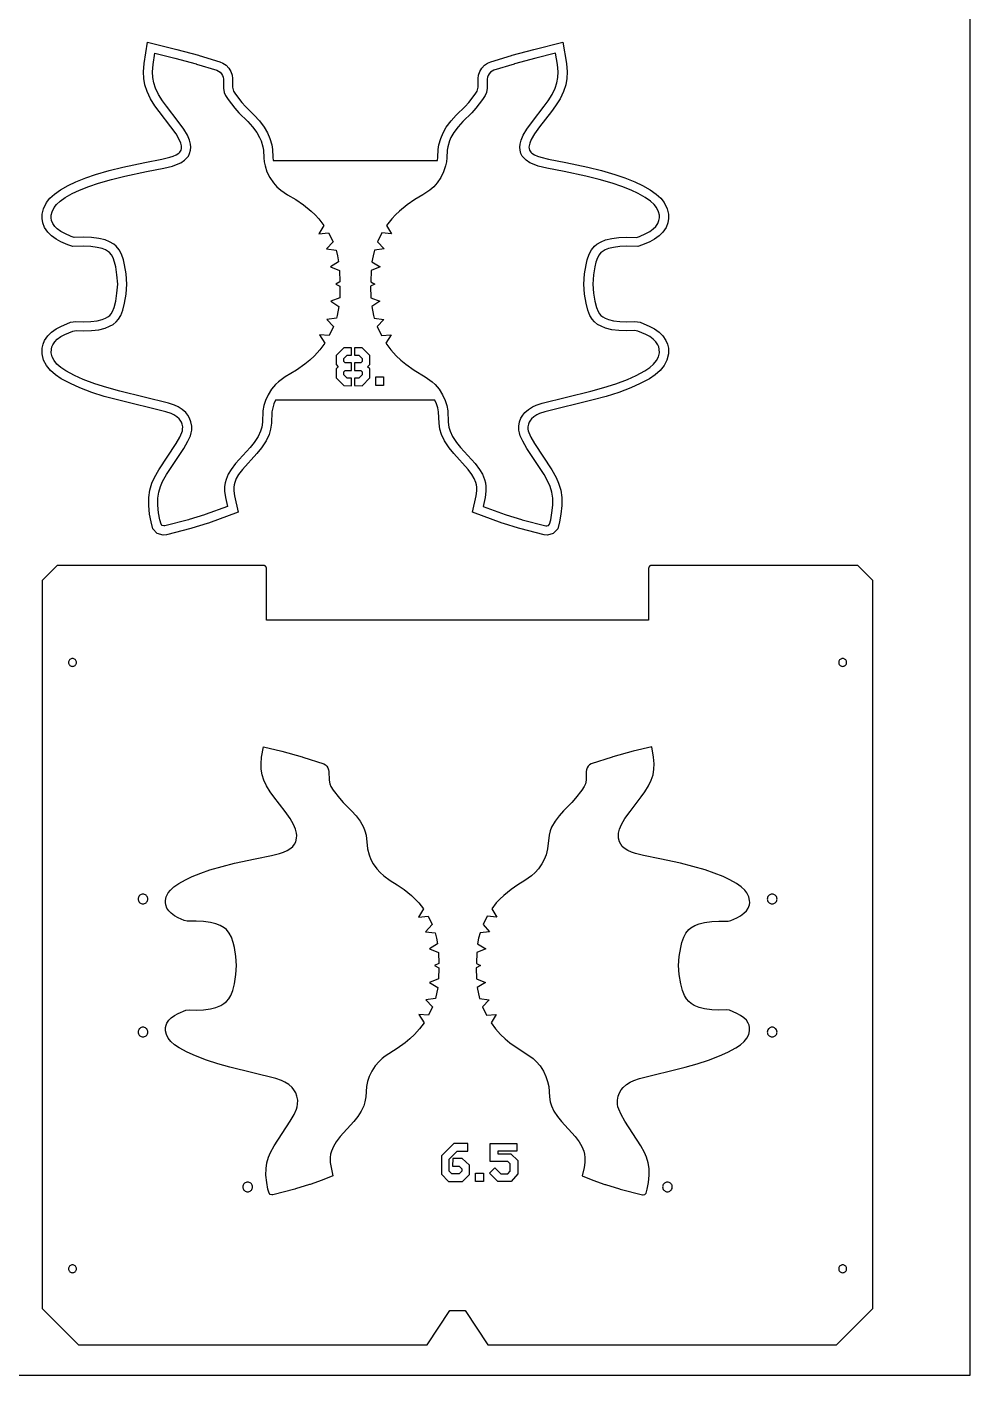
# Model space of a CAD drawing. Header units: millimetres. Extents: x 0 to 600, y 50 to 2725.
# Drawn here: x 289 to 600, y 950 to 1394.7 of the extents above; entities that cross this region are included whole.
import ezdxf

# ---------------------------------------------------------------- set-up
doc = ezdxf.new("R2010")
doc.units = ezdxf.units.MM
doc.layers.add('0.0mm', color=7, linetype='Continuous')

msp = doc.modelspace()

# ---------------------------------------------------------------- linework, layer by layer
at = {"layer": '0.0mm'}
for points in [[(0, 950), (600, 950), (600, 1800), (0, 1800), (0, 950)], [(424.38, 1350.66), (424.5, 1351.73), (424.62, 1354.27), (424.83, 1355.74), (425.45, 1357.92), (426.24, 1359.76), (427.29, 1361.57), (428.88, 1363.67), (430.59, 1365.52), (433.47, 1368.38), (434.68, 1369.78), (436.79, 1372.48), (437.42, 1373.48), (437.61, 1373.92), (437.79, 1374.79), (437.79, 1377.62), (437.92, 1378.73), (438.32, 1379.94), (438.98, 1381.05), (439.86, 1382.01), (440.92, 1382.75), (441.94, 1383.19), (448.76, 1385.29), (449.02, 1385.36), (456.1, 1387.28), (465.76, 1389.66), (466.94, 1382.66), (467.13, 1379.87), (467.03, 1377.65), (466.67, 1375.56), (465.94, 1373.32), (464.81, 1370.99), (463.35, 1368.62), (462.01, 1366.74), (458.07, 1361.7), (456.38, 1359.36), (455.32, 1357.57), (454.79, 1356.34), (454.59, 1355.5), (454.55, 1355.03), (454.59, 1354.56), (454.74, 1354.01), (454.9, 1353.67), (455.13, 1353.38), (455.46, 1353.08), (456.33, 1352.51), (457.33, 1352.05), (458.43, 1351.68), (461.03, 1351.06), (466.72, 1349.95), (473.99, 1348.37), (478.46, 1347.27), (482.91, 1345.98), (486.2, 1344.87), (489.43, 1343.57), (491.98, 1342.36), (494.49, 1340.95), (496.52, 1339.56), (498.06, 1338.15), (499.17, 1336.73), (500.14, 1334.72), (500.54, 1332.87), (500.56, 1331.46), (500.34, 1330.07), (499.76, 1328.49), (498.72, 1326.96), (497.48, 1325.75), (495.96, 1324.67), (494.42, 1323.83), (492.04, 1322.77), (490.43, 1322.26), (486.8, 1322.31), (484.47, 1322.23), (482.43, 1321.97), (480.75, 1321.54), (479.65, 1321.1), (478.69, 1320.54), (478.3, 1320.22), (477.7, 1319.49), (477.18, 1318.53), (476.65, 1317.03), (476.3, 1315.58), (475.87, 1312.85), (475.64, 1309.86), (475.87, 1306.88), (476.3, 1304.16), (476.81, 1302.16), (477.35, 1300.83), (477.8, 1300.08), (478.26, 1299.54), (478.86, 1299.06), (479.63, 1298.63), (480.75, 1298.18), (482.43, 1297.76), (484.47, 1297.49), (486.77, 1297.41), (489.46, 1297.5), (491.22, 1297.28), (494.41, 1295.9), (495.96, 1295.06), (497.48, 1293.97), (498.72, 1292.76), (499.73, 1291.27), (500.23, 1290.03), (500.51, 1288.75), (500.55, 1286.87), (500.06, 1284.78), (499.14, 1282.95), (497.83, 1281.32), (496.18, 1279.9), (494.27, 1278.64), (491.24, 1277.01), (488.16, 1275.65), (484.14, 1274.13), (480.05, 1272.82), (475.72, 1271.62), (459.76, 1267.7), (458.06, 1267.12), (457.12, 1266.68), (456.16, 1266.08), (455.35, 1265.37), (455, 1264.94), (454.63, 1264.3), (454.38, 1263.63), (454.21, 1262.73), (454.22, 1261.97), (454.31, 1261.46), (454.49, 1260.9), (455.16, 1259.41), (456.41, 1257.25), (462.11, 1248.59), (463.52, 1246.03), (464.34, 1244.13), (465.02, 1241.89), (465.38, 1239.43), (465.4, 1236.84), (465.1, 1233.95), (464.64, 1231.45), (464.06, 1229.16), (462.57, 1227.59), (460.68, 1227.03), (459.58, 1227.14), (451.5, 1229.24), (451.14, 1229.34), (446.1, 1230.91), (445.72, 1231.03), (435.94, 1234.6), (437.14, 1239.99), (437.36, 1241.7), (437.37, 1242.87), (437.26, 1243.66), (437.06, 1244.44), (436.52, 1245.76), (435.76, 1247.04), (434.48, 1248.72), (429.72, 1253.96), (428.18, 1255.85), (426.69, 1258.18), (425.74, 1260.24), (425.2, 1262), (424.9, 1263.98), (424.76, 1267.76), (424.51, 1269.05), (424.1, 1270.35), (423.55, 1271.55), (371.01, 1271.55), (370.46, 1270.35), (370.04, 1269.05), (369.8, 1267.76), (369.66, 1263.98), (369.35, 1262), (368.82, 1260.24), (367.87, 1258.18), (366.38, 1255.85), (364.84, 1253.96), (360.08, 1248.72), (358.79, 1247.04), (358.04, 1245.76), (357.5, 1244.44), (357.3, 1243.66), (357.19, 1242.87), (357.19, 1241.7), (357.42, 1239.99), (358.62, 1234.6), (348.84, 1231.03), (348.46, 1230.91), (343.42, 1229.34), (343.06, 1229.24), (334.98, 1227.14), (333.88, 1227.03), (331.98, 1227.59), (330.5, 1229.16), (329.92, 1231.45), (329.46, 1233.95), (329.16, 1236.84), (329.18, 1239.43), (329.54, 1241.89), (330.22, 1244.13), (331.04, 1246.03), (332.45, 1248.59), (338.15, 1257.25), (339.4, 1259.41), (340.07, 1260.9), (340.25, 1261.46), (340.34, 1261.97), (340.35, 1262.73), (340.18, 1263.63), (339.93, 1264.3), (339.55, 1264.94), (339.2, 1265.37), (338.4, 1266.08), (337.44, 1266.68), (336.5, 1267.12), (334.8, 1267.7), (318.83, 1271.62), (314.5, 1272.82), (310.42, 1274.13), (306.39, 1275.65), (303.32, 1277.01), (300.28, 1278.64), (298.38, 1279.9), (296.73, 1281.32), (295.42, 1282.95), (294.5, 1284.78), (294, 1286.87), (294.05, 1288.75), (294.33, 1290.03), (294.83, 1291.27), (295.84, 1292.76), (297.07, 1293.97), (298.6, 1295.06), (300.15, 1295.9), (303.34, 1297.28), (305.1, 1297.5), (307.79, 1297.41), (310.09, 1297.49), (312.13, 1297.76), (313.81, 1298.18), (314.93, 1298.63), (315.7, 1299.06), (316.3, 1299.54), (316.76, 1300.08), (317.21, 1300.83), (317.75, 1302.16), (318.26, 1304.16), (318.69, 1306.88), (318.92, 1309.86), (318.69, 1312.85), (318.26, 1315.58), (317.91, 1317.03), (317.38, 1318.53), (316.86, 1319.49), (316.26, 1320.22), (315.87, 1320.54), (314.91, 1321.1), (313.81, 1321.54), (312.13, 1321.97), (310.09, 1322.23), (307.76, 1322.31), (304.13, 1322.26), (302.52, 1322.77), (300.14, 1323.83), (298.6, 1324.67), (297.07, 1325.75), (295.84, 1326.96), (294.8, 1328.49), (294.22, 1330.07), (294, 1331.46), (294.02, 1332.87), (294.42, 1334.72), (295.39, 1336.73), (296.5, 1338.15), (298.04, 1339.56), (300.06, 1340.95), (302.58, 1342.36), (305.13, 1343.57), (308.36, 1344.87), (311.65, 1345.98), (316.1, 1347.27), (320.57, 1348.37), (327.84, 1349.95), (333.53, 1351.06), (336.13, 1351.68), (337.23, 1352.05), (338.23, 1352.51), (339.1, 1353.08), (339.43, 1353.38), (339.66, 1353.67), (339.82, 1354.01), (339.97, 1354.56), (340, 1355.03), (339.97, 1355.5), (339.77, 1356.34), (339.24, 1357.57), (338.18, 1359.36), (336.49, 1361.7), (332.55, 1366.74), (331.21, 1368.62), (329.74, 1370.99), (328.62, 1373.32), (327.88, 1375.56), (327.53, 1377.65), (327.43, 1379.87), (327.62, 1382.66), (328.79, 1389.66), (338.46, 1387.28), (345.54, 1385.36), (345.8, 1385.29), (352.62, 1383.19), (353.64, 1382.75), (354.7, 1382.01), (355.58, 1381.05), (356.24, 1379.94), (356.64, 1378.73), (356.77, 1377.62), (356.77, 1374.79), (356.95, 1373.92), (357.14, 1373.48), (357.77, 1372.48), (359.88, 1369.78), (361.09, 1368.38), (363.97, 1365.52), (365.68, 1363.67), (367.27, 1361.57), (368.32, 1359.76), (369.11, 1357.92), (369.73, 1355.74), (369.94, 1354.27), (370.06, 1351.73), (370.18, 1350.66), (424.38, 1350.66)], [(365.73, 1358.25), (366.22, 1357.1), (366.79, 1355.12), (366.95, 1353.99), (367.07, 1351.49), (367.22, 1350.14), (367.5, 1348.8), (368.15, 1346.9), (369.11, 1344.97), (370.28, 1343.25), (371.42, 1341.95), (372.7, 1340.81), (374.96, 1339.29), (377.64, 1337.7), (380.22, 1335.94), (382.72, 1333.93), (384.04, 1332.69), (385.28, 1331.36), (386.95, 1329.2), (385.3, 1326.47), (388.48, 1326.75), (389.94, 1323.8), (387.77, 1321.47), (390.93, 1321.09), (391.42, 1319.18), (391.78, 1317.24), (389.1, 1315.51), (392.08, 1314.38), (392.18, 1310.55), (390.83, 1309.86), (392.22, 1309.17), (392.15, 1305.33), (389.18, 1304.16), (391.88, 1302.46), (391.31, 1299.47), (391.06, 1298.57), (387.9, 1298.15), (390.11, 1295.85), (388.68, 1292.84), (385.49, 1293.07), (387.19, 1290.37), (385.55, 1288.16), (383.81, 1286.23), (382.24, 1284.75), (380.58, 1283.38), (377.88, 1281.46), (374.19, 1279.22), (371.98, 1277.62), (370.97, 1276.69), (369.68, 1275.15), (368.53, 1273.33), (367.65, 1271.43), (367.13, 1269.78), (366.81, 1268.09), (366.67, 1264.26), (366.42, 1262.67), (366.01, 1261.31), (365.23, 1259.62), (363.94, 1257.61), (362.56, 1255.92), (357.77, 1250.64), (356.3, 1248.72), (355.34, 1247.1), (354.65, 1245.39), (354.35, 1244.24), (354.19, 1243.07), (354.19, 1241.49), (354.47, 1239.46), (355.12, 1236.52), (347.81, 1233.85), (347.58, 1233.77), (342.53, 1232.21), (342.3, 1232.14), (334.44, 1230.1), (334.16, 1230.07), (333.61, 1230.23), (333.22, 1230.65), (332.85, 1232.1), (332.43, 1234.39), (332.16, 1236.98), (332.18, 1239.2), (332.48, 1241.24), (333.04, 1243.1), (333.74, 1244.71), (335.02, 1247.04), (340.71, 1255.67), (342.07, 1258.03), (342.88, 1259.83), (343.17, 1260.75), (343.33, 1261.69), (343.35, 1262.99), (343.08, 1264.44), (342.65, 1265.59), (342.03, 1266.65), (341.37, 1267.46), (340.2, 1268.49), (338.88, 1269.32), (337.62, 1269.91), (335.64, 1270.59), (319.59, 1274.52), (315.36, 1275.7), (311.41, 1276.96), (307.53, 1278.42), (304.64, 1279.71), (301.82, 1281.22), (300.19, 1282.29), (298.9, 1283.42), (297.95, 1284.59), (297.34, 1285.81), (297.01, 1287.19), (297.04, 1288.39), (297.21, 1289.14), (297.49, 1289.85), (298.15, 1290.83), (299, 1291.66), (300.19, 1292.51), (301.47, 1293.2), (304.14, 1294.36), (305.24, 1294.49), (307.8, 1294.41), (310.33, 1294.5), (312.69, 1294.8), (314.74, 1295.32), (316.23, 1295.92), (317.38, 1296.57), (318.39, 1297.37), (319.2, 1298.32), (319.9, 1299.49), (320.6, 1301.22), (321.2, 1303.55), (321.68, 1306.53), (321.93, 1309.86), (321.68, 1313.2), (321.2, 1316.17), (320.79, 1317.89), (320.13, 1319.74), (319.37, 1321.17), (318.39, 1322.35), (317.6, 1323.01), (316.23, 1323.81), (314.74, 1324.4), (312.69, 1324.92), (310.33, 1325.22), (307.79, 1325.31), (304.57, 1325.26), (303.59, 1325.58), (301.47, 1326.52), (300.19, 1327.22), (299, 1328.06), (298.15, 1328.89), (297.49, 1329.87), (297.14, 1330.83), (297, 1331.68), (297.01, 1332.54), (297.27, 1333.73), (297.95, 1335.13), (298.71, 1336.11), (299.91, 1337.21), (301.65, 1338.4), (303.96, 1339.7), (306.33, 1340.82), (309.4, 1342.05), (312.54, 1343.12), (316.87, 1344.37), (321.24, 1345.45), (328.44, 1347.01), (334.16, 1348.13), (336.95, 1348.79), (338.35, 1349.26), (339.69, 1349.88), (340.94, 1350.7), (341.64, 1351.34), (342.22, 1352.08), (342.65, 1352.97), (342.93, 1354.06), (343.01, 1355.01), (342.95, 1355.95), (342.63, 1357.3), (341.91, 1358.93), (340.7, 1361), (338.89, 1363.51), (334.96, 1368.53), (333.71, 1370.28), (332.38, 1372.43), (331.41, 1374.44), (330.8, 1376.28), (330.52, 1377.97), (330.43, 1379.83), (330.61, 1382.31), (331.22, 1385.97), (337.71, 1384.37), (344.76, 1382.47), (344.92, 1382.42), (351.58, 1380.37), (352.17, 1380.12), (352.71, 1379.74), (353.16, 1379.25), (353.49, 1378.69), (353.7, 1378.07), (353.77, 1377.44), (353.77, 1374.49), (354.07, 1373.03), (354.47, 1372.08), (355.31, 1370.75), (357.57, 1367.87), (358.89, 1366.33), (361.81, 1363.44), (363.38, 1361.75), (364.77, 1359.9), (365.73, 1358.25)], [(428.83, 1358.25), (428.34, 1357.1), (427.77, 1355.12), (427.61, 1353.99), (427.49, 1351.49), (427.34, 1350.14), (427.06, 1348.8), (426.41, 1346.9), (425.45, 1344.97), (424.28, 1343.25), (423.14, 1341.95), (421.86, 1340.81), (419.6, 1339.29), (416.92, 1337.7), (414.34, 1335.94), (411.84, 1333.93), (410.52, 1332.69), (409.28, 1331.36), (407.6, 1329.2), (409.26, 1326.47), (406.08, 1326.75), (404.62, 1323.8), (406.79, 1321.47), (403.63, 1321.09), (403.13, 1319.18), (402.77, 1317.24), (405.46, 1315.51), (402.48, 1314.38), (402.37, 1310.55), (403.73, 1309.86), (402.34, 1309.17), (402.41, 1305.33), (405.38, 1304.16), (402.68, 1302.46), (403.25, 1299.47), (403.5, 1298.57), (406.65, 1298.15), (404.45, 1295.85), (405.88, 1292.84), (409.07, 1293.07), (407.37, 1290.37), (409.01, 1288.16), (410.75, 1286.23), (412.32, 1284.75), (413.98, 1283.38), (416.68, 1281.46), (420.37, 1279.22), (422.58, 1277.62), (423.59, 1276.69), (424.88, 1275.15), (426.03, 1273.33), (426.91, 1271.43), (427.43, 1269.78), (427.74, 1268.09), (427.89, 1264.26), (428.14, 1262.67), (428.55, 1261.31), (429.33, 1259.62), (430.62, 1257.61), (432, 1255.92), (436.79, 1250.64), (438.26, 1248.72), (439.21, 1247.1), (439.91, 1245.39), (440.21, 1244.24), (440.37, 1243.07), (440.36, 1241.49), (440.09, 1239.46), (439.44, 1236.52), (446.75, 1233.85), (446.98, 1233.77), (452.03, 1232.21), (452.25, 1232.14), (460.12, 1230.1), (460.4, 1230.07), (460.95, 1230.23), (461.34, 1230.65), (461.71, 1232.1), (462.13, 1234.39), (462.4, 1236.98), (462.38, 1239.2), (462.08, 1241.24), (461.52, 1243.1), (460.82, 1244.71), (459.53, 1247.04), (453.85, 1255.67), (452.49, 1258.03), (451.67, 1259.83), (451.39, 1260.75), (451.22, 1261.69), (451.21, 1262.99), (451.48, 1264.44), (451.91, 1265.59), (452.53, 1266.65), (453.19, 1267.46), (454.36, 1268.49), (455.68, 1269.32), (456.94, 1269.91), (458.92, 1270.59), (474.97, 1274.52), (479.2, 1275.7), (483.15, 1276.96), (487.03, 1278.42), (489.92, 1279.71), (492.73, 1281.22), (494.36, 1282.29), (495.66, 1283.42), (496.6, 1284.59), (497.22, 1285.81), (497.55, 1287.19), (497.52, 1288.39), (497.35, 1289.14), (497.07, 1289.85), (496.4, 1290.83), (495.56, 1291.66), (494.37, 1292.51), (493.09, 1293.2), (490.42, 1294.36), (489.32, 1294.49), (486.76, 1294.41), (484.23, 1294.5), (481.87, 1294.8), (479.82, 1295.32), (478.33, 1295.92), (477.18, 1296.57), (476.17, 1297.37), (475.36, 1298.32), (474.65, 1299.49), (473.96, 1301.22), (473.36, 1303.55), (472.88, 1306.53), (472.63, 1309.86), (472.88, 1313.2), (473.36, 1316.17), (473.77, 1317.89), (474.43, 1319.74), (475.19, 1321.17), (476.17, 1322.35), (476.96, 1323.01), (478.33, 1323.81), (479.82, 1324.4), (481.87, 1324.92), (484.23, 1325.22), (486.76, 1325.31), (489.99, 1325.26), (490.97, 1325.58), (493.09, 1326.52), (494.37, 1327.22), (495.56, 1328.06), (496.4, 1328.89), (497.07, 1329.87), (497.42, 1330.83), (497.56, 1331.68), (497.55, 1332.54), (497.29, 1333.73), (496.61, 1335.13), (495.84, 1336.11), (494.65, 1337.21), (492.91, 1338.4), (490.6, 1339.7), (488.23, 1340.82), (485.16, 1342.05), (482.01, 1343.12), (477.69, 1344.37), (473.32, 1345.45), (466.12, 1347.01), (460.39, 1348.13), (457.6, 1348.79), (456.21, 1349.26), (454.87, 1349.88), (453.62, 1350.7), (452.92, 1351.34), (452.34, 1352.08), (451.91, 1352.97), (451.62, 1354.06), (451.55, 1355.01), (451.61, 1355.95), (451.93, 1357.3), (452.64, 1358.93), (453.86, 1361), (455.67, 1363.51), (459.6, 1368.53), (460.85, 1370.28), (462.18, 1372.43), (463.15, 1374.44), (463.75, 1376.28), (464.04, 1377.97), (464.13, 1379.83), (463.95, 1382.31), (463.34, 1385.97), (456.85, 1384.37), (449.8, 1382.47), (449.64, 1382.42), (442.98, 1380.37), (442.39, 1380.12), (441.85, 1379.74), (441.4, 1379.25), (441.06, 1378.69), (440.86, 1378.07), (440.79, 1377.44), (440.79, 1374.49), (440.49, 1373.03), (440.09, 1372.08), (439.25, 1370.75), (436.99, 1367.87), (435.66, 1366.33), (432.75, 1363.44), (431.18, 1361.75), (429.79, 1359.9), (428.83, 1358.25)], [(396.01, 1276.34), (396.01, 1278.85), (394.57, 1278.85), (393.48, 1279.95), (393.48, 1280.87), (393.97, 1281.35), (396.01, 1281.35), (396.01, 1283.85), (393.97, 1283.85), (393.48, 1284.34), (393.48, 1285.26), (394.57, 1286.35), (396, 1286.35), (396, 1288.85), (393.53, 1288.85), (390.98, 1286.3), (390.98, 1283.3), (391.68, 1282.6), (390.98, 1281.91), (390.97, 1278.92), (393.53, 1276.35), (396.01, 1276.34)], [(397.02, 1288.85), (397.02, 1286.35), (398.45, 1286.35), (399.54, 1285.26), (399.54, 1284.34), (399.05, 1283.85), (397.02, 1283.85), (397.02, 1281.35), (399.05, 1281.35), (399.54, 1280.86), (399.54, 1279.94), (398.46, 1278.85), (397.03, 1278.85), (397.03, 1276.35), (399.51, 1276.34), (402.04, 1278.9), (402.04, 1281.9), (401.34, 1282.6), (402.04, 1283.3), (402.05, 1286.3), (399.49, 1288.85), (397.02, 1288.85)], [(406.6, 1279.23), (406.6, 1276.43), (404.04, 1276.43), (404.04, 1279.23), (406.6, 1279.23)], [(294, 974.78), (294, 972), (306, 960), (421, 960), (428.5, 971.26), (433.5, 971.26), (441, 960), (556, 960), (568, 972), (568, 1098.06), (568, 1212.03), (563, 1217.03), (495, 1217.03), (494.97, 1217.03), (494.95, 1217.03), (494.92, 1217.02), (494.9, 1217.02), (494.87, 1217.02), (494.85, 1217.02), (494.83, 1217.01), (494.8, 1217.01), (494.78, 1217), (494.75, 1217), (494.73, 1216.99), (494.71, 1216.98), (494.68, 1216.98), (494.66, 1216.97), (494.64, 1216.96), (494.61, 1216.95), (494.59, 1216.94), (494.57, 1216.93), (494.55, 1216.92), (494.53, 1216.91), (494.51, 1216.9), (494.48, 1216.88), (494.46, 1216.87), (494.44, 1216.86), (494.42, 1216.84), (494.4, 1216.83), (494.38, 1216.82), (494.36, 1216.8), (494.34, 1216.78), (494.33, 1216.77), (494.31, 1216.75), (494.29, 1216.73), (494.27, 1216.72), (494.26, 1216.7), (494.24, 1216.68), (494.22, 1216.66), (494.21, 1216.64), (494.19, 1216.62), (494.18, 1216.6), (494.17, 1216.58), (494.15, 1216.56), (494.14, 1216.54), (494.13, 1216.52), (494.12, 1216.5), (494.1, 1216.48), (494.09, 1216.45), (494.08, 1216.43), (494.07, 1216.41), (494.06, 1216.39), (494.06, 1216.36), (494.05, 1216.34), (494.04, 1216.32), (494.03, 1216.29), (494.03, 1216.27), (494.02, 1216.25), (494.02, 1216.22), (494.01, 1216.2), (494.01, 1216.17), (494.01, 1216.15), (494, 1216.13), (494, 1216.1), (494, 1216.08), (494, 1216.05), (494, 1216.03), (494, 1199.03), (368, 1199.03), (368, 1216.03), (368, 1216.05), (368, 1216.08), (368, 1216.1), (368, 1216.13), (367.99, 1216.15), (367.99, 1216.17), (367.99, 1216.2), (367.98, 1216.22), (367.98, 1216.25), (367.97, 1216.27), (367.97, 1216.29), (367.96, 1216.32), (367.95, 1216.34), (367.94, 1216.36), (367.93, 1216.39), (367.93, 1216.41), (367.92, 1216.43), (367.91, 1216.45), (367.9, 1216.48), (367.88, 1216.5), (367.87, 1216.52), (367.86, 1216.54), (367.85, 1216.56), (367.83, 1216.58), (367.82, 1216.6), (367.81, 1216.62), (367.79, 1216.64), (367.78, 1216.66), (367.76, 1216.68), (367.74, 1216.7), (367.73, 1216.72), (367.71, 1216.73), (367.69, 1216.75), (367.67, 1216.77), (367.65, 1216.79), (367.64, 1216.8), (367.62, 1216.82), (367.6, 1216.83), (367.58, 1216.85), (367.56, 1216.86), (367.54, 1216.87), (367.52, 1216.89), (367.49, 1216.9), (367.47, 1216.91), (367.45, 1216.92), (367.43, 1216.93), (367.41, 1216.94), (367.38, 1216.95), (367.36, 1216.96), (367.34, 1216.97), (367.32, 1216.98), (367.29, 1216.98), (367.27, 1216.99), (367.25, 1217), (367.22, 1217), (367.2, 1217.01), (367.17, 1217.01), (367.15, 1217.02), (367.13, 1217.02), (367.1, 1217.02), (367.08, 1217.02), (367.05, 1217.03), (367.03, 1217.03), (299, 1217.03), (294, 1212.03), (294, 988.36), (294, 979.65), (294, 974.78)], [(305.3, 1185.05), (305.28, 1185.28), (305.22, 1185.5), (305.13, 1185.7), (305, 1185.89), (304.84, 1186.05), (304.65, 1186.18), (304.44, 1186.28), (304.23, 1186.33), (304, 1186.35), (303.77, 1186.33), (303.56, 1186.28), (303.35, 1186.18), (303.16, 1186.05), (303, 1185.89), (302.87, 1185.7), (302.78, 1185.5), (302.72, 1185.28), (302.7, 1185.05), (302.72, 1184.83), (302.78, 1184.61), (302.87, 1184.4), (303, 1184.22), (303.16, 1184.06), (303.35, 1183.93), (303.56, 1183.83), (303.77, 1183.77), (304, 1183.75), (304.23, 1183.77), (304.44, 1183.83), (304.65, 1183.93), (304.84, 1184.06), (305, 1184.22), (305.13, 1184.4), (305.22, 1184.61), (305.28, 1184.83), (305.3, 1185.05)], [(559.3, 1185.05), (559.28, 1185.28), (559.22, 1185.5), (559.13, 1185.7), (559, 1185.89), (558.84, 1186.05), (558.65, 1186.18), (558.44, 1186.28), (558.23, 1186.33), (558, 1186.35), (557.77, 1186.33), (557.56, 1186.28), (557.35, 1186.18), (557.16, 1186.05), (557, 1185.89), (556.87, 1185.7), (556.78, 1185.5), (556.72, 1185.28), (556.7, 1185.05), (556.72, 1184.83), (556.78, 1184.61), (556.87, 1184.4), (557, 1184.22), (557.16, 1184.06), (557.35, 1183.93), (557.56, 1183.83), (557.77, 1183.77), (558, 1183.75), (558.23, 1183.77), (558.44, 1183.83), (558.65, 1183.93), (558.84, 1184.06), (559, 1184.22), (559.13, 1184.4), (559.22, 1184.61), (559.28, 1184.83), (559.3, 1185.05)], [(421.71, 1090.55), (424.68, 1089.42), (424.79, 1085.74), (423.43, 1085.06), (424.83, 1084.37), (424.76, 1080.67), (421.79, 1079.51), (424.49, 1077.8), (423.73, 1074.19), (420.57, 1073.77), (422.77, 1071.47), (421.44, 1068.67), (418.26, 1068.9), (419.96, 1066.2), (418.48, 1064.2), (416.82, 1062.34), (415.31, 1060.91), (413.73, 1059.58), (411.06, 1057.67), (407.13, 1055.17), (406.09, 1054.38), (405.11, 1053.47), (403.81, 1051.94), (402.71, 1050.24), (401.84, 1048.42), (401.3, 1046.84), (400.95, 1045.21), (400.72, 1041.75), (400.46, 1040.1), (400.05, 1038.8), (399.24, 1037.08), (398.07, 1035.27), (396.75, 1033.66), (392.27, 1028.69), (390.92, 1026.9), (390.04, 1025.4), (389.41, 1023.85), (389.15, 1022.8), (389.01, 1021.74), (389.03, 1020.07), (389.27, 1018.41), (389.88, 1015.66), (386.4, 1014.32), (382.38, 1012.9), (382.21, 1012.84), (377.6, 1011.4), (377.38, 1011.34), (370.06, 1009.43), (369.78, 1009.4), (369.23, 1009.56), (368.84, 1009.98), (368.48, 1011.35), (368.08, 1013.52), (367.82, 1015.98), (367.84, 1018.14), (368.11, 1020.01), (368.68, 1021.9), (369.33, 1023.39), (370.52, 1025.56), (375.82, 1033.69), (377.09, 1035.92), (377.87, 1037.67), (378.12, 1038.52), (378.27, 1039.39), (378.28, 1040.62), (378.03, 1041.99), (377.62, 1043.08), (377.04, 1044.09), (376.42, 1044.85), (375.32, 1045.83), (374.07, 1046.62), (372.89, 1047.17), (371.03, 1047.81), (355.94, 1051.54), (351.96, 1052.65), (348.24, 1053.85), (344.59, 1055.24), (341.87, 1056.45), (339.22, 1057.89), (337.69, 1058.91), (336.46, 1059.97), (335.58, 1061.08), (334.98, 1062.28), (334.68, 1063.55), (334.71, 1064.68), (334.86, 1065.4), (335.13, 1066.07), (335.75, 1067), (336.55, 1067.79), (337.66, 1068.59), (338.86, 1069.25), (341.34, 1070.33), (342.45, 1070.47), (344.83, 1070.39), (347.19, 1070.48), (349.54, 1070.79), (351.33, 1071.26), (352.96, 1071.93), (353.92, 1072.51), (354.77, 1073.2), (355.53, 1074.1), (356.2, 1075.21), (356.85, 1076.84), (357.42, 1079.06), (357.89, 1082.07), (358.11, 1085.06), (357.89, 1088.04), (357.42, 1091.05), (357.03, 1092.67), (356.41, 1094.43), (355.68, 1095.8), (354.77, 1096.91), (354.02, 1097.53), (352.73, 1098.29), (351.33, 1098.85), (349.54, 1099.32), (347.19, 1099.63), (344.83, 1099.71), (341.78, 1099.67), (340.86, 1099.96), (338.86, 1100.86), (337.66, 1101.52), (336.55, 1102.32), (335.75, 1103.1), (335.13, 1104.04), (334.76, 1105.1), (334.67, 1105.83), (334.68, 1106.56), (334.93, 1107.69), (335.57, 1109.03), (336.29, 1109.95), (337.42, 1110.99), (339.06, 1112.12), (341.23, 1113.35), (343.46, 1114.41), (346.35, 1115.58), (349.31, 1116.6), (353.38, 1117.78), (357.49, 1118.8), (364.26, 1120.28), (369.64, 1121.34), (372.32, 1121.98), (373.6, 1122.42), (374.83, 1123), (376.01, 1123.78), (376.67, 1124.38), (377.21, 1125.08), (377.62, 1125.92), (377.92, 1127.14), (377.96, 1127.94), (377.91, 1128.75), (377.61, 1130.02), (376.94, 1131.57), (375.8, 1133.53), (374.11, 1135.9), (370.42, 1140.67), (369.25, 1142.32), (368, 1144.36), (367.1, 1146.26), (366.53, 1148.01), (366.24, 1149.88), (366.2, 1151.58), (366.37, 1153.84), (366.96, 1157.24), (373.04, 1155.73), (379.78, 1153.89), (379.99, 1153.83), (386.94, 1151.61), (387.48, 1151.25), (387.92, 1150.79), (388.27, 1150.26), (388.49, 1149.67), (388.6, 1149.07), (388.61, 1146.26), (388.86, 1145.05), (389.23, 1144.18), (389.99, 1142.96), (392.06, 1140.29), (393.28, 1138.86), (396.01, 1136.14), (397.52, 1134.5), (398.86, 1132.72), (399.99, 1130.69), (400.46, 1129.51), (400.83, 1128.05), (401.32, 1123.55), (401.81, 1121.63), (402.42, 1120.09), (403.21, 1118.61), (404.33, 1116.96), (405.43, 1115.71), (406.65, 1114.61), (408.81, 1113.12), (411.13, 1111.71), (413.37, 1110.15), (415.77, 1108.21), (417.04, 1107.01), (418.22, 1105.72), (419.74, 1103.76), (418.08, 1101.03), (421.26, 1101.31), (422.61, 1098.57), (420.43, 1096.24), (423.6, 1095.86), (424.06, 1094.08), (424.4, 1092.28), (421.71, 1090.55)], [(440.29, 1090.55), (437.32, 1089.42), (437.21, 1085.74), (438.57, 1085.06), (437.17, 1084.37), (437.24, 1080.67), (440.21, 1079.51), (437.51, 1077.8), (438.27, 1074.19), (441.43, 1073.77), (439.23, 1071.47), (440.56, 1068.67), (443.74, 1068.9), (442.04, 1066.2), (443.52, 1064.2), (445.18, 1062.34), (446.69, 1060.91), (448.27, 1059.58), (450.94, 1057.67), (454.87, 1055.17), (455.91, 1054.38), (456.89, 1053.47), (458.19, 1051.94), (459.29, 1050.24), (460.16, 1048.42), (460.7, 1046.84), (461.05, 1045.21), (461.28, 1041.75), (461.54, 1040.1), (461.95, 1038.8), (462.76, 1037.08), (463.93, 1035.27), (465.25, 1033.66), (469.73, 1028.69), (471.08, 1026.9), (471.96, 1025.4), (472.59, 1023.85), (472.85, 1022.8), (472.99, 1021.74), (472.97, 1020.07), (472.73, 1018.41), (472.12, 1015.66), (475.6, 1014.32), (479.62, 1012.9), (479.79, 1012.84), (484.4, 1011.4), (484.62, 1011.34), (491.94, 1009.43), (492.22, 1009.4), (492.77, 1009.56), (493.16, 1009.98), (493.52, 1011.35), (493.92, 1013.52), (494.18, 1015.98), (494.16, 1018.14), (493.89, 1020.01), (493.32, 1021.9), (492.67, 1023.39), (491.48, 1025.56), (486.18, 1033.69), (484.91, 1035.92), (484.13, 1037.67), (483.88, 1038.52), (483.73, 1039.39), (483.72, 1040.62), (483.97, 1041.99), (484.38, 1043.08), (484.96, 1044.09), (485.58, 1044.85), (486.68, 1045.83), (487.93, 1046.62), (489.11, 1047.17), (490.97, 1047.81), (506.06, 1051.54), (510.04, 1052.65), (513.76, 1053.85), (517.41, 1055.24), (520.13, 1056.45), (522.78, 1057.89), (524.31, 1058.91), (525.54, 1059.97), (526.42, 1061.08), (527.02, 1062.28), (527.32, 1063.55), (527.29, 1064.68), (527.14, 1065.4), (526.87, 1066.07), (526.25, 1067), (525.45, 1067.79), (524.34, 1068.59), (523.14, 1069.25), (520.66, 1070.33), (519.55, 1070.47), (517.17, 1070.39), (514.81, 1070.48), (512.46, 1070.79), (510.67, 1071.26), (509.04, 1071.93), (508.08, 1072.51), (507.23, 1073.2), (506.47, 1074.1), (505.8, 1075.21), (505.15, 1076.84), (504.58, 1079.06), (504.11, 1082.07), (503.89, 1085.06), (504.11, 1088.04), (504.58, 1091.05), (504.97, 1092.67), (505.59, 1094.43), (506.32, 1095.8), (507.23, 1096.91), (507.98, 1097.53), (509.27, 1098.29), (510.67, 1098.85), (512.46, 1099.32), (514.81, 1099.63), (517.17, 1099.71), (520.22, 1099.67), (521.14, 1099.96), (523.14, 1100.86), (524.34, 1101.52), (525.45, 1102.32), (526.25, 1103.1), (526.87, 1104.04), (527.24, 1105.1), (527.33, 1105.83), (527.32, 1106.56), (527.07, 1107.69), (526.43, 1109.03), (525.71, 1109.95), (524.58, 1110.99), (522.94, 1112.12), (520.77, 1113.35), (518.54, 1114.41), (515.65, 1115.58), (512.69, 1116.6), (508.62, 1117.78), (504.51, 1118.8), (497.74, 1120.28), (492.36, 1121.34), (489.68, 1121.98), (488.4, 1122.42), (487.17, 1123), (485.99, 1123.78), (485.33, 1124.38), (484.79, 1125.08), (484.38, 1125.92), (484.08, 1127.14), (484.04, 1127.94), (484.09, 1128.75), (484.39, 1130.02), (485.06, 1131.57), (486.2, 1133.53), (487.89, 1135.9), (491.58, 1140.67), (492.75, 1142.32), (494, 1144.36), (494.9, 1146.26), (495.47, 1148.01), (495.76, 1149.88), (495.8, 1151.58), (495.63, 1153.84), (495.04, 1157.24), (488.96, 1155.73), (482.22, 1153.89), (482.01, 1153.83), (475.06, 1151.61), (474.52, 1151.25), (474.08, 1150.79), (473.73, 1150.26), (473.51, 1149.67), (473.4, 1149.07), (473.39, 1146.26), (473.14, 1145.05), (472.77, 1144.18), (472.01, 1142.96), (469.94, 1140.29), (468.72, 1138.86), (465.99, 1136.14), (464.48, 1134.5), (463.14, 1132.72), (462.01, 1130.69), (461.54, 1129.51), (461.17, 1128.05), (460.68, 1123.55), (460.19, 1121.63), (459.58, 1120.09), (458.79, 1118.61), (457.67, 1116.96), (456.57, 1115.71), (455.35, 1114.61), (453.19, 1113.12), (450.87, 1111.71), (448.63, 1110.15), (446.23, 1108.21), (444.96, 1107.01), (443.78, 1105.72), (442.26, 1103.76), (443.92, 1101.03), (440.74, 1101.31), (439.39, 1098.57), (441.57, 1096.24), (438.4, 1095.86), (437.94, 1094.08), (437.6, 1092.28), (440.29, 1090.55)], [(328.85, 1107.02), (328.82, 1107.3), (328.75, 1107.57), (328.63, 1107.82), (328.47, 1108.05), (328.28, 1108.25), (328.05, 1108.41), (327.8, 1108.53), (327.53, 1108.6), (327.25, 1108.62), (326.97, 1108.6), (326.7, 1108.53), (326.45, 1108.41), (326.22, 1108.25), (326.02, 1108.05), (325.86, 1107.82), (325.75, 1107.57), (325.67, 1107.3), (325.65, 1107.02), (325.67, 1106.74), (325.75, 1106.48), (325.86, 1106.22), (326.02, 1105.99), (326.22, 1105.8), (326.45, 1105.64), (326.7, 1105.52), (326.97, 1105.45), (327.25, 1105.42), (327.53, 1105.45), (327.8, 1105.52), (328.05, 1105.64), (328.28, 1105.8), (328.47, 1105.99), (328.63, 1106.22), (328.75, 1106.48), (328.82, 1106.74), (328.85, 1107.02)], [(536.35, 1107.02), (536.33, 1107.3), (536.25, 1107.57), (536.14, 1107.82), (535.98, 1108.05), (535.78, 1108.25), (535.55, 1108.41), (535.3, 1108.53), (535.03, 1108.6), (534.75, 1108.62), (534.47, 1108.6), (534.2, 1108.53), (533.95, 1108.41), (533.72, 1108.25), (533.53, 1108.05), (533.37, 1107.82), (533.25, 1107.57), (533.18, 1107.3), (533.15, 1107.02), (533.18, 1106.74), (533.25, 1106.48), (533.37, 1106.22), (533.53, 1105.99), (533.72, 1105.8), (533.95, 1105.64), (534.2, 1105.52), (534.47, 1105.45), (534.75, 1105.42), (535.03, 1105.45), (535.3, 1105.52), (535.55, 1105.64), (535.78, 1105.8), (535.98, 1105.99), (536.14, 1106.22), (536.25, 1106.48), (536.33, 1106.74), (536.35, 1107.02)], [(328.85, 1063.12), (328.83, 1063.4), (328.75, 1063.67), (328.64, 1063.92), (328.48, 1064.15), (328.28, 1064.34), (328.05, 1064.5), (327.8, 1064.62), (327.53, 1064.69), (327.25, 1064.72), (326.97, 1064.69), (326.7, 1064.62), (326.45, 1064.5), (326.22, 1064.34), (326.02, 1064.15), (325.86, 1063.92), (325.75, 1063.67), (325.67, 1063.4), (325.65, 1063.12), (325.67, 1062.84), (325.75, 1062.57), (325.86, 1062.32), (326.02, 1062.09), (326.22, 1061.89), (326.45, 1061.73), (326.7, 1061.62), (326.97, 1061.54), (327.25, 1061.52), (327.53, 1061.54), (327.8, 1061.62), (328.05, 1061.73), (328.28, 1061.89), (328.48, 1062.09), (328.64, 1062.32), (328.75, 1062.57), (328.83, 1062.84), (328.85, 1063.12)], [(536.35, 1063.12), (536.33, 1063.4), (536.25, 1063.67), (536.14, 1063.92), (535.98, 1064.15), (535.78, 1064.34), (535.55, 1064.5), (535.3, 1064.62), (535.03, 1064.69), (534.75, 1064.72), (534.47, 1064.69), (534.2, 1064.62), (533.95, 1064.5), (533.72, 1064.34), (533.52, 1064.15), (533.36, 1063.92), (533.25, 1063.67), (533.17, 1063.4), (533.15, 1063.12), (533.17, 1062.84), (533.25, 1062.57), (533.36, 1062.32), (533.52, 1062.09), (533.72, 1061.89), (533.95, 1061.73), (534.2, 1061.62), (534.47, 1061.54), (534.75, 1061.52), (535.03, 1061.54), (535.3, 1061.62), (535.55, 1061.73), (535.78, 1061.89), (535.98, 1062.09), (536.14, 1062.32), (536.25, 1062.57), (536.33, 1062.84), (536.35, 1063.12)], [(429.38, 1018.86), (431.53, 1018.85), (432.43, 1018.05), (432.43, 1017.23), (431.57, 1016.36), (429.13, 1016.36), (428.26, 1017.27), (428.26, 1021.21), (430.86, 1023.82), (434.34, 1023.82), (434.34, 1026.34), (429.82, 1026.34), (425.73, 1022.25), (425.73, 1016.26), (428.05, 1013.83), (432.62, 1013.83), (434.95, 1016.19), (434.95, 1019.18), (432.5, 1021.38), (429.39, 1021.38), (429.38, 1018.86)], [(441.5, 1016.56), (443.29, 1018.34), (445.27, 1016.36), (447.58, 1016.36), (448.4, 1017.29), (448.4, 1019.71), (447.58, 1020.49), (441.74, 1020.49), (441.74, 1026.34), (450.56, 1026.34), (450.56, 1023.82), (444.27, 1023.82), (444.27, 1023.01), (448.58, 1023.01), (450.92, 1020.8), (450.92, 1016.34), (448.73, 1013.83), (444.23, 1013.83), (441.5, 1016.56)], [(439.51, 1016.63), (439.51, 1013.83), (436.95, 1013.83), (436.95, 1016.63), (439.51, 1016.63)], [(363.38, 1012.05), (363.36, 1012.33), (363.29, 1012.6), (363.17, 1012.85), (363.01, 1013.08), (362.81, 1013.28), (362.58, 1013.44), (362.33, 1013.56), (362.06, 1013.63), (361.78, 1013.65), (361.5, 1013.63), (361.24, 1013.56), (360.98, 1013.44), (360.75, 1013.28), (360.56, 1013.08), (360.4, 1012.85), (360.28, 1012.6), (360.21, 1012.33), (360.18, 1012.05), (360.21, 1011.77), (360.28, 1011.5), (360.4, 1011.25), (360.56, 1011.02), (360.75, 1010.83), (360.98, 1010.67), (361.24, 1010.55), (361.5, 1010.48), (361.78, 1010.45), (362.06, 1010.48), (362.33, 1010.55), (362.58, 1010.67), (362.81, 1010.83), (363.01, 1011.02), (363.17, 1011.25), (363.29, 1011.5), (363.36, 1011.77), (363.38, 1012.05)], [(501.82, 1012.05), (501.79, 1012.33), (501.72, 1012.6), (501.6, 1012.85), (501.44, 1013.08), (501.25, 1013.28), (501.02, 1013.44), (500.76, 1013.56), (500.5, 1013.63), (500.22, 1013.65), (499.94, 1013.63), (499.67, 1013.56), (499.42, 1013.44), (499.19, 1013.28), (498.99, 1013.08), (498.83, 1012.85), (498.71, 1012.6), (498.64, 1012.33), (498.62, 1012.05), (498.64, 1011.77), (498.71, 1011.5), (498.83, 1011.25), (498.99, 1011.02), (499.19, 1010.83), (499.42, 1010.67), (499.67, 1010.55), (499.94, 1010.48), (500.22, 1010.45), (500.5, 1010.48), (500.76, 1010.55), (501.02, 1010.67), (501.25, 1010.83), (501.44, 1011.02), (501.6, 1011.25), (501.72, 1011.5), (501.79, 1011.77), (501.82, 1012.05)], [(305.3, 985.05), (305.28, 985.28), (305.22, 985.5), (305.13, 985.7), (305, 985.89), (304.84, 986.05), (304.65, 986.18), (304.44, 986.28), (304.23, 986.33), (304, 986.35), (303.77, 986.33), (303.56, 986.28), (303.35, 986.18), (303.16, 986.05), (303, 985.89), (302.87, 985.7), (302.78, 985.5), (302.72, 985.28), (302.7, 985.05), (302.72, 984.83), (302.78, 984.61), (302.87, 984.4), (303, 984.22), (303.16, 984.06), (303.35, 983.93), (303.56, 983.83), (303.77, 983.77), (304, 983.75), (304.23, 983.77), (304.44, 983.83), (304.65, 983.93), (304.84, 984.06), (305, 984.22), (305.13, 984.4), (305.22, 984.61), (305.28, 984.83), (305.3, 985.05)], [(559.3, 985.05), (559.28, 985.28), (559.22, 985.5), (559.13, 985.7), (559, 985.89), (558.84, 986.05), (558.65, 986.18), (558.44, 986.28), (558.23, 986.33), (558, 986.35), (557.77, 986.33), (557.56, 986.28), (557.35, 986.18), (557.16, 986.05), (557, 985.89), (556.87, 985.7), (556.78, 985.5), (556.72, 985.28), (556.7, 985.05), (556.72, 984.83), (556.78, 984.61), (556.87, 984.4), (557, 984.22), (557.16, 984.06), (557.35, 983.93), (557.56, 983.83), (557.77, 983.77), (558, 983.75), (558.23, 983.77), (558.44, 983.83), (558.65, 983.93), (558.84, 984.06), (559, 984.22), (559.13, 984.4), (559.22, 984.61), (559.28, 984.83), (559.3, 985.05)]]:
    msp.add_lwpolyline(points, dxfattribs=at)

doc.saveas('drawing.dxf')
